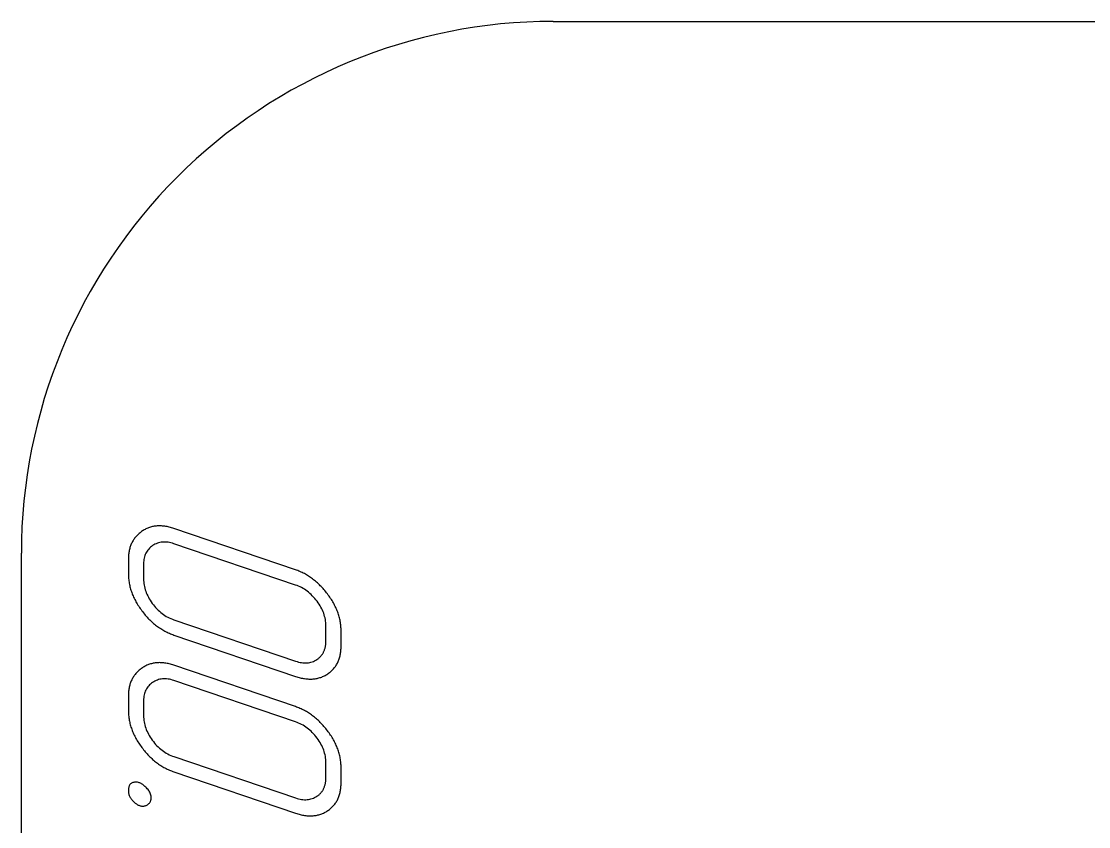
# Model space of a CAD drawing. Extents: x 10 to 1489, y -739 to -10.
# Drawn here: x 10.2 to 110.5, y -85.9 to -10.2 of the extents above; entities that cross this region are included whole.
import ezdxf

# ---------------------------------------------------------------- set-up
doc = ezdxf.new("R2010")
doc.units = 0

msp = doc.modelspace()

# ---------------------------------------------------------------- linework, layer by layer
at = {"layer": 'cut', "color": 0}
for p, q in [((60.177575, -10.177675), (850.175997, -10.177675)), ((10.177675, -660.176375), (10.177675, -60.177579))]:
    msp.add_line(p, q, dxfattribs=at)
msp.add_arc((60.177575, -60.177575), 49.9999, 90, 180.000005, dxfattribs=at)
at = {"layer": 'mark', "color": 0}
for p, q in [((21.410186, -58.192712), (21.336149, -58.251078)), ((21.486651, -58.135798), (21.410186, -58.192712)), ((21.564873, -58.081086), (21.486651, -58.135798)), ((21.644184, -58.029325), (21.564873, -58.081086)), ((21.724583, -57.980514), (21.644184, -58.029325)), ((21.80607, -57.934653), (21.724583, -57.980514)), ((21.888645, -57.891743), (21.80607, -57.934653)), ((21.972308, -57.851783), (21.888645, -57.891743)), ((22.05706, -57.814773), (21.972308, -57.851783)), ((22.1429, -57.780714), (22.05706, -57.814773)), ((22.229827, -57.749605), (22.1429, -57.780714)), ((22.317843, -57.721447), (22.229827, -57.749605)), ((22.406948, -57.696239), (22.317843, -57.721447)), ((22.49714, -57.673981), (22.406948, -57.696239)), ((22.58842, -57.654674), (22.49714, -57.673981)), ((22.680789, -57.638317), (22.58842, -57.654674)), ((22.774246, -57.62491), (22.680789, -57.638317)), ((22.868791, -57.614454), (22.774246, -57.62491)), ((22.964424, -57.606949), (22.868791, -57.614454)), ((23.061145, -57.602393), (22.964424, -57.606949)), ((23.158955, -57.600789), (23.061145, -57.602393)), ((23.257853, -57.602134), (23.158955, -57.600789)), ((23.357839, -57.60643), (23.257853, -57.602134)), ((23.458913, -57.613676), (23.357839, -57.60643)), ((23.561075, -57.623873), (23.458913, -57.613676)), ((23.664325, -57.63702), (23.561075, -57.623873)), ((23.768664, -57.653117), (23.664325, -57.63702)), ((23.87409, -57.672165), (23.768664, -57.653117)), ((23.980605, -57.694163), (23.87409, -57.672165)), ((24.088208, -57.719112), (23.980605, -57.694163)), ((24.196899, -57.747011), (24.088208, -57.719112)), ((24.306679, -57.77786), (24.196899, -57.747011)), ((24.417546, -57.81166), (24.306679, -57.77786)), ((24.529502, -57.84841), (24.417546, -57.81166)), ((35.95805, -61.732331), (24.529502, -57.84841)), ((20.594563, -59.142051), (20.55451, -59.220757)), ((20.637043, -59.064797), (20.594563, -59.142051)), ((20.681951, -58.988997), (20.637043, -59.064797)), ((20.729286, -58.914649), (20.681951, -58.988997)), ((20.779049, -58.841754), (20.729286, -58.914649)), ((20.831239, -58.770312), (20.779049, -58.841754)), ((20.885857, -58.700323), (20.831239, -58.770312)), ((20.942902, -58.631786), (20.885857, -58.700323)), ((21.002374, -58.564703), (20.942902, -58.631786)), ((21.064274, -58.499072), (21.002374, -58.564703)), ((21.128602, -58.434894), (21.064274, -58.499072)), ((21.195357, -58.372169), (21.128602, -58.434894)), ((21.264539, -58.310897), (21.195357, -58.372169)), ((21.336149, -58.251078), (21.264539, -58.310897)), ((23.083606, -59.194072), (22.966559, -59.231945)), ((23.203054, -59.163768), (23.083606, -59.194072)), ((23.324901, -59.141031), (23.203054, -59.163768)), ((23.449147, -59.125863), (23.324901, -59.141031)), ((23.575793, -59.118263), (23.449147, -59.125863)), ((23.704838, -59.118232), (23.575793, -59.118263)), ((23.836283, -59.125769), (23.704838, -59.118232)), ((23.970128, -59.140874), (23.836283, -59.125769)), ((24.106372, -59.163548), (23.970128, -59.140874)), ((24.245016, -59.19379), (24.106372, -59.163548)), ((24.386059, -59.2316), (24.245016, -59.19379)), ((20.274139, -60.182415), (20.263216, -60.278555)), ((20.28749, -60.087727), (20.274139, -60.182415)), ((20.303269, -59.994492), (20.28749, -60.087727)), ((20.321475, -59.90271), (20.303269, -59.994492)), ((20.342108, -59.812381), (20.321475, -59.90271)), ((20.365169, -59.723505), (20.342108, -59.812381)), ((20.390657, -59.636081), (20.365169, -59.723505)), ((20.418573, -59.550111), (20.390657, -59.636081)), ((20.448916, -59.465593), (20.418573, -59.550111)), ((20.481686, -59.382528), (20.448916, -59.465593)), ((20.516884, -59.300916), (20.481686, -59.382528)), ((20.55451, -59.220757), (20.516884, -59.300916)), ((21.884864, -60.172848), (21.83506, -60.281509)), ((21.94131, -60.068507), (21.884864, -60.172848)), ((22.004395, -59.968488), (21.94131, -60.068507)), ((22.074122, -59.872791), (22.004395, -59.968488)), ((22.150489, -59.781414), (22.074122, -59.872791)), ((22.233496, -59.694359), (22.150489, -59.781414)), ((22.323145, -59.611625), (22.233496, -59.694359)), ((22.419434, -59.533213), (22.323145, -59.611625)), ((22.522363, -59.459121), (22.419434, -59.533213)), ((22.629813, -59.390975), (22.522363, -59.459121)), ((22.739662, -59.330397), (22.629813, -59.390975)), ((22.85191, -59.277387), (22.739662, -59.330397)), ((22.966559, -59.231945), (22.85191, -59.277387)), ((24.529502, -59.276979), (24.386059, -59.2316)), ((35.95805, -63.1609), (24.529502, -59.276979)), ((20.24501, -60.575694), (20.243796, -60.677646)), ((20.243796, -60.677646), (20.243796, -62.106214)), ((20.248651, -60.475195), (20.24501, -60.575694)), ((20.25472, -60.376149), (20.248651, -60.475195)), ((20.263216, -60.278555), (20.25472, -60.376149)), ((21.675685, -61.024225), (21.672365, -61.163136)), ((21.672365, -61.163136), (21.672365, -62.591704)), ((21.685646, -60.889636), (21.675685, -61.024225)), ((21.702248, -60.759368), (21.685646, -60.889636)), ((21.72549, -60.633421), (21.702248, -60.759368)), ((21.755372, -60.511796), (21.72549, -60.633421)), ((21.791896, -60.394492), (21.755372, -60.511796)), ((21.83506, -60.281509), (21.791896, -60.394492)), ((20.243796, -62.106214), (20.245031, -62.217725)), ((20.245031, -62.217725), (20.248735, -62.329042)), ((36.064775, -61.769814), (35.95805, -61.732331)), ((36.170662, -61.809441), (36.064775, -61.769814)), ((36.275712, -61.85121), (36.170662, -61.809441)), ((36.379925, -61.895122), (36.275712, -61.85121)), ((36.483301, -61.941177), (36.379925, -61.895122)), ((36.585839, -61.989375), (36.483301, -61.941177)), ((36.687541, -62.039717), (36.585839, -61.989375)), ((36.788406, -62.092201), (36.687541, -62.039717)), ((36.888434, -62.146828), (36.788406, -62.092201)), ((36.987624, -62.203598), (36.888434, -62.146828)), ((37.085978, -62.262511), (36.987624, -62.203598)), ((20.248735, -62.329042), (20.254908, -62.440166)), ((20.254908, -62.440166), (20.263551, -62.551097)), ((20.263551, -62.551097), (20.274662, -62.661835)), ((20.274662, -62.661835), (20.288244, -62.77238)), ((20.288244, -62.77238), (20.304294, -62.882731)), ((20.304294, -62.882731), (20.322814, -62.99289)), ((20.322814, -62.99289), (20.343803, -63.102855)), ((20.343803, -63.102855), (20.367261, -63.212627)), ((20.367261, -63.212627), (20.393189, -63.322206)), ((21.672365, -62.591704), (21.675546, -62.736256)), ((21.675546, -62.736256), (21.685088, -62.880627)), ((21.685088, -62.880627), (21.700992, -63.024816)), ((21.700992, -63.024816), (21.723258, -63.168824)), ((21.723258, -63.168824), (21.751885, -63.31265)), ((36.104897, -63.214063), (35.95805, -63.1609)), ((36.24901, -63.272826), (36.104897, -63.214063)), ((37.183494, -62.323567), (37.085978, -62.262511)), ((37.280174, -62.386766), (37.183494, -62.323567)), ((37.376016, -62.452108), (37.280174, -62.386766)), ((37.471022, -62.519593), (37.376016, -62.452108)), ((37.56519, -62.589221), (37.471022, -62.519593)), ((37.658521, -62.660992), (37.56519, -62.589221)), ((37.751016, -62.734906), (37.658521, -62.660992)), ((37.842673, -62.810963), (37.751016, -62.734906)), ((37.933493, -62.889163), (37.842673, -62.810963)), ((38.023476, -62.969506), (37.933493, -62.889163)), ((38.112622, -63.051992), (38.023476, -62.969506)), ((38.200931, -63.136621), (38.112622, -63.051992)), ((38.288403, -63.223393), (38.200931, -63.136621)), ((38.375038, -63.312308), (38.288403, -63.223393)), ((20.393189, -63.322206), (20.421586, -63.431592)), ((20.421586, -63.431592), (20.452452, -63.540785)), ((20.452452, -63.540785), (20.485788, -63.649784)), ((20.485788, -63.649784), (20.521593, -63.758591)), ((20.521593, -63.758591), (20.559867, -63.867204)), ((20.559867, -63.867204), (20.60061, -63.975624)), ((20.60061, -63.975624), (20.643823, -64.083852)), ((20.643823, -64.083852), (20.689505, -64.191885)), ((20.689505, -64.191885), (20.737657, -64.299726)), ((21.751885, -63.31265), (21.786873, -63.456295)), ((21.786873, -63.456295), (21.828224, -63.599759)), ((21.828224, -63.599759), (21.875936, -63.743041)), ((21.875936, -63.743041), (21.930009, -63.886142)), ((21.930009, -63.886142), (21.990444, -64.029062)), ((21.990444, -64.029062), (22.057241, -64.1718)), ((22.057241, -64.1718), (22.1304, -64.314357)), ((36.390388, -63.337189), (36.24901, -63.272826)), ((36.529031, -63.407153), (36.390388, -63.337189)), ((36.664941, -63.482718), (36.529031, -63.407153)), ((36.798116, -63.563882), (36.664941, -63.482718)), ((36.928556, -63.650648), (36.798116, -63.563882)), ((37.056263, -63.743013), (36.928556, -63.650648)), ((37.181234, -63.840979), (37.056263, -63.743013)), ((37.303472, -63.944546), (37.181234, -63.840979)), ((37.422975, -64.053712), (37.303472, -63.944546)), ((37.539744, -64.16848), (37.422975, -64.053712)), ((37.653778, -64.288847), (37.539744, -64.16848)), ((38.460836, -63.403365), (38.375038, -63.312308)), ((38.545796, -63.496566), (38.460836, -63.403365)), ((38.62992, -63.59191), (38.545796, -63.496566)), ((38.713207, -63.689397), (38.62992, -63.59191)), ((38.795656, -63.789027), (38.713207, -63.689397)), ((38.877269, -63.890799), (38.795656, -63.789027)), ((38.958044, -63.994715), (38.877269, -63.890799)), ((39.037146, -64.09982), (38.958044, -63.994715)), ((39.113736, -64.205159), (39.037146, -64.09982)), ((39.187815, -64.310733), (39.113736, -64.205159)), ((20.737657, -64.299726), (20.788278, -64.407374)), ((20.788278, -64.407374), (20.841368, -64.514829)), ((20.841368, -64.514829), (20.896927, -64.62209)), ((20.896927, -64.62209), (20.954955, -64.729158)), ((20.954955, -64.729158), (21.015453, -64.836034)), ((21.015453, -64.836034), (21.078421, -64.942716)), ((21.078421, -64.942716), (21.143857, -65.049205)), ((21.143857, -65.049205), (21.211763, -65.1555)), ((21.211763, -65.1555), (21.282138, -65.261603)), ((22.1304, -64.314357), (22.209919, -64.456733)), ((22.209919, -64.456733), (22.295801, -64.598927)), ((22.295801, -64.598927), (22.388044, -64.74094)), ((22.388044, -64.74094), (22.486649, -64.882771)), ((22.486649, -64.882771), (22.590053, -65.021713)), ((22.590053, -65.021713), (22.696693, -65.155057)), ((22.696693, -65.155057), (22.80657, -65.282803)), ((37.765078, -64.414816), (37.653778, -64.288847)), ((37.873644, -64.546384), (37.765078, -64.414816)), ((37.979475, -64.683553), (37.873644, -64.546384)), ((38.080675, -64.82378), (37.979475, -64.683553)), ((38.175345, -64.964521), (38.080675, -64.82378)), ((38.263487, -65.105779), (38.175345, -64.964521)), ((38.345099, -65.247551), (38.263487, -65.105779)), ((39.259383, -64.416542), (39.187815, -64.310733)), ((39.32844, -64.522586), (39.259383, -64.416542)), ((39.394986, -64.628864), (39.32844, -64.522586)), ((39.45902, -64.735378), (39.394986, -64.628864)), ((39.520543, -64.842125), (39.45902, -64.735378)), ((39.579556, -64.949108), (39.520543, -64.842125)), ((39.636057, -65.056326), (39.579556, -64.949108)), ((39.690046, -65.163778), (39.636057, -65.056326)), ((39.741525, -65.271465), (39.690046, -65.163778)), ((21.282138, -65.261603), (21.354983, -65.367512)), ((21.354983, -65.367512), (21.430296, -65.473229)), ((21.430296, -65.473229), (21.508079, -65.578752)), ((21.508079, -65.578752), (21.587578, -65.683115)), ((21.587578, -65.683115), (21.66804, -65.785349)), ((21.66804, -65.785349), (21.749464, -65.885454)), ((21.749464, -65.885454), (21.831851, -65.983432)), ((21.831851, -65.983432), (21.9152, -66.079281)), ((21.9152, -66.079281), (21.999513, -66.173001)), ((21.999513, -66.173001), (22.084787, -66.264594)), ((22.80657, -65.282803), (22.919684, -65.404952)), ((22.919684, -65.404952), (23.036034, -65.521503)), ((23.036034, -65.521503), (23.155621, -65.632456)), ((23.155621, -65.632456), (23.278444, -65.737811)), ((23.278444, -65.737811), (23.404504, -65.837568)), ((23.404504, -65.837568), (23.533801, -65.931728)), ((23.533801, -65.931728), (23.666334, -66.02029)), ((23.666334, -66.02029), (23.802104, -66.103254)), ((23.802104, -66.103254), (23.94111, -66.18062)), ((23.94111, -66.18062), (24.083353, -66.252389)), ((38.420183, -65.389839), (38.345099, -65.247551)), ((38.488737, -65.532642), (38.420183, -65.389839)), ((38.550763, -65.675961), (38.488737, -65.532642)), ((38.606259, -65.819795), (38.550763, -65.675961)), ((38.655227, -65.964144), (38.606259, -65.819795)), ((38.697666, -66.109008), (38.655227, -65.964144)), ((38.733575, -66.254388), (38.697666, -66.109008)), ((39.790493, -65.379387), (39.741525, -65.271465)), ((39.836949, -65.487544), (39.790493, -65.379387)), ((39.880894, -65.595935), (39.836949, -65.487544)), ((39.922328, -65.704561), (39.880894, -65.595935)), ((39.961251, -65.813422), (39.922328, -65.704561)), ((39.997663, -65.922518), (39.961251, -65.813422)), ((40.031564, -66.031848), (39.997663, -65.922518)), ((40.062953, -66.141413), (40.031564, -66.031848)), ((40.091831, -66.251213), (40.062953, -66.141413)), ((22.084787, -66.264594), (22.171024, -66.354057)), ((22.171024, -66.354057), (22.258224, -66.441393)), ((22.258224, -66.441393), (22.346387, -66.5266)), ((22.346387, -66.5266), (22.435512, -66.609679)), ((22.435512, -66.609679), (22.5256, -66.690629)), ((22.5256, -66.690629), (22.61665, -66.769451)), ((22.61665, -66.769451), (22.708663, -66.846145)), ((22.708663, -66.846145), (22.801638, -66.92071)), ((22.801638, -66.92071), (22.895577, -66.993147)), ((22.895577, -66.993147), (22.990477, -67.063455)), ((22.990477, -67.063455), (23.086341, -67.131635)), ((23.086341, -67.131635), (23.183167, -67.197687)), ((23.183167, -67.197687), (23.280955, -67.26161)), ((24.083353, -66.252389), (24.228833, -66.318559)), ((24.228833, -66.318559), (24.377549, -66.379132)), ((24.377549, -66.379132), (24.529502, -66.434108)), ((24.529502, -66.434108), (35.95805, -70.318028)), ((38.762956, -66.400283), (38.733575, -66.254388)), ((38.785807, -66.546694), (38.762956, -66.400283)), ((38.80213, -66.69362), (38.785807, -66.546694)), ((38.811923, -66.841061), (38.80213, -66.69362)), ((38.815188, -66.989017), (38.811923, -66.841061)), ((38.815188, -68.417586), (38.815188, -66.989017)), ((40.118198, -66.361248), (40.091831, -66.251213)), ((40.142054, -66.471517), (40.118198, -66.361248)), ((40.163399, -66.582022), (40.142054, -66.471517)), ((40.182233, -66.692761), (40.163399, -66.582022)), ((40.198555, -66.803734), (40.182233, -66.692761)), ((40.212367, -66.914943), (40.198555, -66.803734)), ((40.223667, -67.026386), (40.212367, -66.914943)), ((40.232456, -67.138064), (40.223667, -67.026386)), ((40.238734, -67.249977), (40.232456, -67.138064)), ((23.280955, -67.26161), (23.379706, -67.323405)), ((23.379706, -67.323405), (23.47942, -67.383072)), ((23.47942, -67.383072), (23.580097, -67.44061)), ((23.580097, -67.44061), (23.681736, -67.496019)), ((23.681736, -67.496019), (23.784337, -67.549301)), ((23.784337, -67.549301), (23.887902, -67.600454)), ((23.887902, -67.600454), (23.992428, -67.649479)), ((23.992428, -67.649479), (24.097918, -67.696375)), ((24.097918, -67.696375), (24.20437, -67.741143)), ((24.20437, -67.741143), (24.311785, -67.783782)), ((24.311785, -67.783782), (24.420162, -67.824293)), ((24.420162, -67.824293), (24.529502, -67.862676)), ((24.529502, -67.862676), (35.95805, -71.746597)), ((40.242501, -67.362125), (40.238734, -67.249977)), ((40.243756, -67.474507), (40.242501, -67.362125)), ((40.243756, -68.903076), (40.243756, -67.474507)), ((38.676084, -69.277127), (38.696661, -69.218383)), ((38.696661, -69.218383), (38.715592, -69.158409)), ((38.715592, -69.158409), (38.732878, -69.097206)), ((38.732878, -69.097206), (38.748516, -69.034775)), ((38.748516, -69.034775), (38.762509, -68.971114)), ((38.762509, -68.971114), (38.774856, -68.906225)), ((38.774856, -68.906225), (38.785556, -68.840106)), ((38.785556, -68.840106), (38.79461, -68.772758)), ((38.79461, -68.772758), (38.802018, -68.704182)), ((38.802018, -68.704182), (38.80778, -68.634376)), ((38.80778, -68.634376), (38.811895, -68.563342)), ((38.811895, -68.563342), (38.814365, -68.491078)), ((38.814365, -68.491078), (38.815188, -68.417586)), ((40.224225, -69.328134), (40.23277, -69.224537)), ((40.23277, -69.224537), (40.238873, -69.119162)), ((40.238873, -69.119162), (40.242535, -69.012008)), ((40.242535, -69.012008), (40.243756, -68.903076)), ((37.756484, -70.283971), (37.865692, -70.225599)), ((37.865692, -70.225599), (37.972332, -70.15977)), ((37.972332, -70.15977), (38.024188, -70.124376)), ((38.024188, -70.124376), (38.074397, -70.087753)), ((38.074397, -70.087753), (38.12296, -70.049901)), ((38.12296, -70.049901), (38.169876, -70.01082)), ((38.169876, -70.01082), (38.215147, -69.97051)), ((38.215147, -69.97051), (38.258771, -69.928971)), ((38.258771, -69.928971), (38.300749, -69.886203)), ((38.300749, -69.886203), (38.341081, -69.842206)), ((38.341081, -69.842206), (38.379767, -69.79698)), ((38.379767, -69.79698), (38.416807, -69.750525)), ((38.416807, -69.750525), (38.4522, -69.702842)), ((38.4522, -69.702842), (38.485947, -69.653929)), ((38.485947, -69.653929), (38.518048, -69.603787)), ((38.518048, -69.603787), (38.548503, -69.552416)), ((38.548503, -69.552416), (38.577311, -69.499816)), ((38.577311, -69.499816), (38.604474, -69.445988)), ((38.604474, -69.445988), (38.62999, -69.39093)), ((38.62999, -69.39093), (38.65386, -69.334643)), ((38.65386, -69.334643), (38.676084, -69.277127)), ((40.004499, -70.266299), (40.037458, -70.180485)), ((40.037458, -70.180485), (40.067975, -70.092893)), ((40.067975, -70.092893), (40.096051, -70.003522)), ((40.096051, -70.003522), (40.121686, -69.912373)), ((40.121686, -69.912373), (40.144879, -69.819446)), ((40.144879, -69.819446), (40.165631, -69.72474)), ((40.165631, -69.72474), (40.183942, -69.628256)), ((40.183942, -69.628256), (40.199811, -69.529994)), ((40.199811, -69.529994), (40.213239, -69.429953)), ((40.213239, -69.429953), (40.224225, -69.328134)), ((21.195357, -71.229287), (21.128602, -71.292012)), ((21.264539, -71.168015), (21.195357, -71.229287)), ((21.336149, -71.108195), (21.264539, -71.168015)), ((21.410186, -71.049829), (21.336149, -71.108195)), ((21.486651, -70.992915), (21.410186, -71.049829)), ((21.564873, -70.938203), (21.486651, -70.992915)), ((21.644184, -70.886442), (21.564873, -70.938203)), ((21.724583, -70.837631), (21.644184, -70.886442)), ((21.80607, -70.79177), (21.724583, -70.837631)), ((21.888645, -70.74886), (21.80607, -70.79177)), ((21.972308, -70.7089), (21.888645, -70.74886)), ((22.05706, -70.67189), (21.972308, -70.7089)), ((22.1429, -70.637831), (22.05706, -70.67189)), ((22.229827, -70.606722), (22.1429, -70.637831)), ((22.317843, -70.578564), (22.229827, -70.606722)), ((22.406948, -70.553356), (22.317843, -70.578564)), ((22.49714, -70.531098), (22.406948, -70.553356)), ((22.58842, -70.511791), (22.49714, -70.531098)), ((22.680789, -70.495434), (22.58842, -70.511791)), ((22.774246, -70.482028), (22.680789, -70.495434)), ((22.868791, -70.471572), (22.774246, -70.482028)), ((22.964424, -70.464066), (22.868791, -70.471572)), ((23.061145, -70.459511), (22.964424, -70.464066)), ((23.158955, -70.457906), (23.061145, -70.459511)), ((23.257853, -70.459251), (23.158955, -70.457906)), ((23.357839, -70.463547), (23.257853, -70.459251)), ((23.458913, -70.470793), (23.357839, -70.463547)), ((23.561075, -70.48099), (23.458913, -70.470793)), ((23.664325, -70.494137), (23.561075, -70.48099)), ((23.768664, -70.510235), (23.664325, -70.494137)), ((23.87409, -70.529282), (23.768664, -70.510235)), ((23.980605, -70.551281), (23.87409, -70.529282)), ((24.088208, -70.576229), (23.980605, -70.551281)), ((24.196899, -70.604128), (24.088208, -70.576229)), ((24.306679, -70.634978), (24.196899, -70.604128)), ((24.417546, -70.668777), (24.306679, -70.634978)), ((24.529502, -70.705528), (24.417546, -70.668777)), ((35.95805, -74.589448), (24.529502, -70.705528)), ((35.95805, -70.318028), (36.103195, -70.364076)), ((36.103195, -70.364076), (36.245773, -70.402665)), ((36.245773, -70.402665), (36.385784, -70.433795)), ((36.385784, -70.433795), (36.523228, -70.457467)), ((36.523228, -70.457467), (36.658105, -70.473681)), ((36.658105, -70.473681), (36.790415, -70.482436)), ((36.790415, -70.482436), (36.920158, -70.483732)), ((36.920158, -70.483732), (37.047334, -70.47757)), ((37.047334, -70.47757), (37.171943, -70.46395)), ((37.171943, -70.46395), (37.293985, -70.442871)), ((37.293985, -70.442871), (37.413461, -70.414334)), ((37.413461, -70.414334), (37.530369, -70.378338)), ((37.530369, -70.378338), (37.64471, -70.334884)), ((37.64471, -70.334884), (37.756484, -70.283971)), ((39.286727, -71.280976), (39.353865, -71.220058)), ((39.353865, -71.220058), (39.418563, -71.157362)), ((39.418563, -71.157362), (39.480818, -71.092887)), ((39.480818, -71.092887), (39.540633, -71.026635)), ((39.540633, -71.026635), (39.598006, -70.958603)), ((39.598006, -70.958603), (39.652937, -70.888794)), ((39.652937, -70.888794), (39.705427, -70.817206)), ((39.705427, -70.817206), (39.755476, -70.74384)), ((39.755476, -70.74384), (39.803083, -70.668696)), ((39.803083, -70.668696), (39.848249, -70.591773)), ((39.848249, -70.591773), (39.890974, -70.513072)), ((39.890974, -70.513072), (39.931257, -70.432593)), ((39.931257, -70.432593), (39.969099, -70.350335)), ((39.969099, -70.350335), (40.004499, -70.266299)), ((20.481686, -72.239645), (20.448916, -72.32271)), ((20.516884, -72.158033), (20.481686, -72.239645)), ((20.55451, -72.077874), (20.516884, -72.158033)), ((20.594563, -71.999168), (20.55451, -72.077874)), ((20.637043, -71.921914), (20.594563, -71.999168)), ((20.681951, -71.846114), (20.637043, -71.921914)), ((20.729286, -71.771766), (20.681951, -71.846114)), ((20.779049, -71.698871), (20.729286, -71.771766)), ((20.831239, -71.627429), (20.779049, -71.698871)), ((20.885857, -71.55744), (20.831239, -71.627429)), ((20.942902, -71.488904), (20.885857, -71.55744)), ((21.002374, -71.42182), (20.942902, -71.488904)), ((21.064274, -71.356189), (21.002374, -71.42182)), ((21.128602, -71.292012), (21.064274, -71.356189)), ((22.629813, -72.248092), (22.522363, -72.316239)), ((22.739662, -72.187514), (22.629813, -72.248092)), ((22.85191, -72.134504), (22.739662, -72.187514)), ((22.966559, -72.089063), (22.85191, -72.134504)), ((23.083606, -72.051189), (22.966559, -72.089063)), ((23.203054, -72.020885), (23.083606, -72.051189)), ((23.324901, -71.998148), (23.203054, -72.020885)), ((23.449147, -71.98298), (23.324901, -71.998148)), ((23.575793, -71.97538), (23.449147, -71.98298)), ((23.704838, -71.975349), (23.575793, -71.97538)), ((23.836283, -71.982886), (23.704838, -71.975349)), ((23.970128, -71.997991), (23.836283, -71.982886)), ((24.106372, -72.020665), (23.970128, -71.997991)), ((24.245016, -72.050907), (24.106372, -72.020665)), ((24.386059, -72.088717), (24.245016, -72.050907)), ((24.529502, -72.134096), (24.386059, -72.088717)), ((35.95805, -76.018017), (24.529502, -72.134096)), ((35.95805, -71.746597), (36.069134, -71.78311)), ((36.069134, -71.78311), (36.179172, -71.816784)), ((36.179172, -71.816784), (36.288163, -71.847619)), ((36.288163, -71.847619), (36.396108, -71.875615)), ((36.396108, -71.875615), (36.503006, -71.900771)), ((36.503006, -71.900771), (36.608858, -71.923089)), ((36.608858, -71.923089), (36.713664, -71.942568)), ((36.713664, -71.942568), (36.817424, -71.959208)), ((36.817424, -71.959208), (36.920137, -71.973009)), ((36.920137, -71.973009), (37.021804, -71.983971)), ((37.021804, -71.983971), (37.122425, -71.992094)), ((37.122425, -71.992094), (37.221999, -71.997378)), ((37.221999, -71.997378), (37.320527, -71.999823)), ((37.320527, -71.999823), (37.418008, -71.999428)), ((37.418008, -71.999428), (37.514444, -71.996195)), ((37.514444, -71.996195), (37.609833, -71.990123)), ((37.609833, -71.990123), (37.704176, -71.981212)), ((37.704176, -71.981212), (37.797472, -71.969462)), ((37.797472, -71.969462), (37.889722, -71.954873)), ((37.889722, -71.954873), (37.980926, -71.937445)), ((37.980926, -71.937445), (38.071083, -71.917178)), ((38.071083, -71.917178), (38.160195, -71.894071)), ((38.160195, -71.894071), (38.248259, -71.868126)), ((38.248259, -71.868126), (38.335278, -71.839342)), ((38.335278, -71.839342), (38.42125, -71.807719)), ((38.42125, -71.807719), (38.506176, -71.773257)), ((38.506176, -71.773257), (38.590056, -71.735956)), ((38.590056, -71.735956), (38.672889, -71.695816)), ((38.672889, -71.695816), (38.754676, -71.652837)), ((38.754676, -71.652837), (38.835416, -71.607018)), ((38.835416, -71.607018), (38.915111, -71.558361)), ((38.915111, -71.558361), (38.993759, -71.506865)), ((38.993759, -71.506865), (39.070663, -71.45306)), ((39.070663, -71.45306), (39.145126, -71.397477)), ((39.145126, -71.397477), (39.217147, -71.340116)), ((39.217147, -71.340116), (39.286727, -71.280976)), ((20.25472, -73.233266), (20.248651, -73.332312)), ((20.263216, -73.135672), (20.25472, -73.233266)), ((20.274139, -73.039532), (20.263216, -73.135672)), ((20.28749, -72.944844), (20.274139, -73.039532)), ((20.303269, -72.851609), (20.28749, -72.944844)), ((20.321475, -72.759827), (20.303269, -72.851609)), ((20.342108, -72.669498), (20.321475, -72.759827)), ((20.365169, -72.580622), (20.342108, -72.669498)), ((20.390657, -72.493198), (20.365169, -72.580622)), ((20.418573, -72.407228), (20.390657, -72.493198)), ((20.448916, -72.32271), (20.418573, -72.407228)), ((21.791896, -73.251609), (21.755372, -73.368913)), ((21.83506, -73.138626), (21.791896, -73.251609)), ((21.884864, -73.029965), (21.83506, -73.138626)), ((21.94131, -72.925624), (21.884864, -73.029965)), ((22.004395, -72.825605), (21.94131, -72.925624)), ((22.074122, -72.729908), (22.004395, -72.825605)), ((22.150489, -72.638531), (22.074122, -72.729908)), ((22.233496, -72.551476), (22.150489, -72.638531)), ((22.323145, -72.468742), (22.233496, -72.551476)), ((22.419434, -72.39033), (22.323145, -72.468742)), ((22.522363, -72.316239), (22.419434, -72.39033)), ((20.24501, -73.432811), (20.243796, -73.534763)), ((20.243796, -73.534763), (20.243796, -74.963332)), ((20.248651, -73.332312), (20.24501, -73.432811)), ((21.675685, -73.881343), (21.672365, -74.020253)), ((21.672365, -74.020253), (21.672365, -75.448822)), ((21.685646, -73.746753), (21.675685, -73.881343)), ((21.702248, -73.616485), (21.685646, -73.746753)), ((21.72549, -73.490539), (21.702248, -73.616485)), ((21.755372, -73.368913), (21.72549, -73.490539)), ((20.243796, -74.963332), (20.245031, -75.074842)), ((20.245031, -75.074842), (20.248735, -75.186159)), ((20.248735, -75.186159), (20.254908, -75.297283)), ((36.064775, -74.626932), (35.95805, -74.589448)), ((36.170662, -74.666558), (36.064775, -74.626932)), ((36.275712, -74.708327), (36.170662, -74.666558)), ((36.379925, -74.752239), (36.275712, -74.708327)), ((36.483301, -74.798294), (36.379925, -74.752239)), ((36.585839, -74.846493), (36.483301, -74.798294)), ((36.687541, -74.896834), (36.585839, -74.846493)), ((36.788406, -74.949318), (36.687541, -74.896834)), ((36.888434, -75.003945), (36.788406, -74.949318)), ((36.987624, -75.060715), (36.888434, -75.003945)), ((37.085978, -75.119628), (36.987624, -75.060715)), ((37.183494, -75.180684), (37.085978, -75.119628)), ((37.280174, -75.243883), (37.183494, -75.180684)), ((37.376016, -75.309225), (37.280174, -75.243883)), ((20.254908, -75.297283), (20.263551, -75.408214)), ((20.263551, -75.408214), (20.274662, -75.518952)), ((20.274662, -75.518952), (20.288244, -75.629497)), ((20.288244, -75.629497), (20.304294, -75.739848)), ((20.304294, -75.739848), (20.322814, -75.850007)), ((20.322814, -75.850007), (20.343803, -75.959972)), ((20.343803, -75.959972), (20.367261, -76.069744)), ((20.367261, -76.069744), (20.393189, -76.179323)), ((20.393189, -76.179323), (20.421586, -76.288709)), ((21.672365, -75.448822), (21.675546, -75.593374)), ((21.675546, -75.593374), (21.685088, -75.737744)), ((21.685088, -75.737744), (21.700992, -75.881933)), ((21.700992, -75.881933), (21.723258, -76.025941)), ((21.723258, -76.025941), (21.751885, -76.169767)), ((21.751885, -76.169767), (21.786873, -76.313413)), ((36.104897, -76.07118), (35.95805, -76.018017)), ((36.24901, -76.129943), (36.104897, -76.07118)), ((36.390388, -76.194306), (36.24901, -76.129943)), ((36.529031, -76.26427), (36.390388, -76.194306)), ((36.664941, -76.339835), (36.529031, -76.26427)), ((37.471022, -75.37671), (37.376016, -75.309225)), ((37.56519, -75.446338), (37.471022, -75.37671)), ((37.658521, -75.518109), (37.56519, -75.446338)), ((37.751016, -75.592023), (37.658521, -75.518109)), ((37.842673, -75.66808), (37.751016, -75.592023)), ((37.933493, -75.74628), (37.842673, -75.66808)), ((38.023476, -75.826623), (37.933493, -75.74628)), ((38.112622, -75.909109), (38.023476, -75.826623)), ((38.200931, -75.993738), (38.112622, -75.909109)), ((38.288403, -76.08051), (38.200931, -75.993738)), ((38.375038, -76.169425), (38.288403, -76.08051)), ((38.460836, -76.260483), (38.375038, -76.169425)), ((38.545796, -76.353683), (38.460836, -76.260483)), ((20.421586, -76.288709), (20.452452, -76.397902)), ((20.452452, -76.397902), (20.485788, -76.506901)), ((20.485788, -76.506901), (20.521593, -76.615708)), ((20.521593, -76.615708), (20.559867, -76.724321)), ((20.559867, -76.724321), (20.60061, -76.832742)), ((20.60061, -76.832742), (20.643823, -76.940969)), ((20.643823, -76.940969), (20.689505, -77.049003)), ((20.689505, -77.049003), (20.737657, -77.156843)), ((20.737657, -77.156843), (20.788278, -77.264491)), ((20.788278, -77.264491), (20.841368, -77.371946)), ((21.786873, -76.313413), (21.828224, -76.456876)), ((21.828224, -76.456876), (21.875936, -76.600159)), ((21.875936, -76.600159), (21.930009, -76.74326)), ((21.930009, -76.74326), (21.990444, -76.886179)), ((21.990444, -76.886179), (22.057241, -77.028918)), ((22.057241, -77.028918), (22.1304, -77.171474)), ((22.1304, -77.171474), (22.209919, -77.31385)), ((36.798116, -76.420999), (36.664941, -76.339835)), ((36.928556, -76.507765), (36.798116, -76.420999)), ((37.056263, -76.60013), (36.928556, -76.507765)), ((37.181234, -76.698096), (37.056263, -76.60013)), ((37.303472, -76.801663), (37.181234, -76.698096)), ((37.422975, -76.91083), (37.303472, -76.801663)), ((37.539744, -77.025597), (37.422975, -76.91083)), ((37.653778, -77.145965), (37.539744, -77.025597)), ((37.765078, -77.271933), (37.653778, -77.145965)), ((37.873644, -77.403501), (37.765078, -77.271933)), ((38.62992, -76.449027), (38.545796, -76.353683)), ((38.713207, -76.546514), (38.62992, -76.449027)), ((38.795656, -76.646144), (38.713207, -76.546514)), ((38.877269, -76.747916), (38.795656, -76.646144)), ((38.958044, -76.851832), (38.877269, -76.747916)), ((39.037146, -76.956937), (38.958044, -76.851832)), ((39.113736, -77.062276), (39.037146, -76.956937)), ((39.187815, -77.16785), (39.113736, -77.062276)), ((39.259383, -77.273659), (39.187815, -77.16785)), ((39.32844, -77.379703), (39.259383, -77.273659)), ((20.841368, -77.371946), (20.896927, -77.479207)), ((20.896927, -77.479207), (20.954955, -77.586276)), ((20.954955, -77.586276), (21.015453, -77.693151)), ((21.015453, -77.693151), (21.078421, -77.799833)), ((21.078421, -77.799833), (21.143857, -77.906322)), ((21.143857, -77.906322), (21.211763, -78.012617)), ((21.211763, -78.012617), (21.282138, -78.11872)), ((21.282138, -78.11872), (21.354983, -78.22463)), ((21.354983, -78.22463), (21.430296, -78.330346)), ((22.209919, -77.31385), (22.295801, -77.456044)), ((22.295801, -77.456044), (22.388044, -77.598057)), ((22.388044, -77.598057), (22.486649, -77.739888)), ((22.486649, -77.739888), (22.590053, -77.87883)), ((22.590053, -77.87883), (22.696693, -78.012174)), ((22.696693, -78.012174), (22.80657, -78.139921)), ((22.80657, -78.139921), (22.919684, -78.262069)), ((22.919684, -78.262069), (23.036034, -78.37862)), ((37.979475, -77.54067), (37.873644, -77.403501)), ((38.080675, -77.680897), (37.979475, -77.54067)), ((38.175345, -77.821639), (38.080675, -77.680897)), ((38.263487, -77.962896), (38.175345, -77.821639)), ((38.345099, -78.104668), (38.263487, -77.962896)), ((38.420183, -78.246956), (38.345099, -78.104668)), ((38.488737, -78.389759), (38.420183, -78.246956)), ((39.394986, -77.485981), (39.32844, -77.379703)), ((39.45902, -77.592495), (39.394986, -77.485981)), ((39.520543, -77.699243), (39.45902, -77.592495)), ((39.579556, -77.806225), (39.520543, -77.699243)), ((39.636057, -77.913443), (39.579556, -77.806225)), ((39.690046, -78.020895), (39.636057, -77.913443)), ((39.741525, -78.128582), (39.690046, -78.020895)), ((39.790493, -78.236504), (39.741525, -78.128582)), ((39.836949, -78.344661), (39.790493, -78.236504)), ((21.430296, -78.330346), (21.508079, -78.435869)), ((21.508079, -78.435869), (21.587578, -78.540232)), ((21.587578, -78.540232), (21.66804, -78.642466)), ((21.66804, -78.642466), (21.749464, -78.742572)), ((21.749464, -78.742572), (21.831851, -78.840549)), ((21.831851, -78.840549), (21.9152, -78.936398)), ((21.9152, -78.936398), (21.999513, -79.030119)), ((21.999513, -79.030119), (22.084787, -79.121711)), ((22.084787, -79.121711), (22.171024, -79.211175)), ((22.171024, -79.211175), (22.258224, -79.29851)), ((23.036034, -78.37862), (23.155621, -78.489573)), ((23.155621, -78.489573), (23.278444, -78.594928)), ((23.278444, -78.594928), (23.404504, -78.694685)), ((23.404504, -78.694685), (23.533801, -78.788845)), ((23.533801, -78.788845), (23.666334, -78.877407)), ((23.666334, -78.877407), (23.802104, -78.960371)), ((23.802104, -78.960371), (23.94111, -79.037737)), ((23.94111, -79.037737), (24.083353, -79.109506)), ((24.083353, -79.109506), (24.228833, -79.175676)), ((24.228833, -79.175676), (24.377549, -79.236249)), ((24.377549, -79.236249), (24.529502, -79.291225)), ((38.550763, -78.533078), (38.488737, -78.389759)), ((38.606259, -78.676912), (38.550763, -78.533078)), ((38.655227, -78.821261), (38.606259, -78.676912)), ((38.697666, -78.966126), (38.655227, -78.821261)), ((38.733575, -79.111505), (38.697666, -78.966126)), ((38.762956, -79.2574), (38.733575, -79.111505)), ((38.785807, -79.403811), (38.762956, -79.2574)), ((39.880894, -78.453052), (39.836949, -78.344661)), ((39.922328, -78.561678), (39.880894, -78.453052)), ((39.961251, -78.670539), (39.922328, -78.561678)), ((39.997663, -78.779635), (39.961251, -78.670539)), ((40.031564, -78.888965), (39.997663, -78.779635)), ((40.062953, -78.99853), (40.031564, -78.888965)), ((40.091831, -79.10833), (40.062953, -78.99853)), ((40.118198, -79.218365), (40.091831, -79.10833)), ((40.142054, -79.328634), (40.118198, -79.218365)), ((22.258224, -79.29851), (22.346387, -79.383717)), ((22.346387, -79.383717), (22.435512, -79.466796)), ((22.435512, -79.466796), (22.5256, -79.547746)), ((22.5256, -79.547746), (22.61665, -79.626568)), ((22.61665, -79.626568), (22.708663, -79.703262)), ((22.708663, -79.703262), (22.801638, -79.777827)), ((22.801638, -79.777827), (22.895577, -79.850264)), ((22.895577, -79.850264), (22.990477, -79.920572)), ((22.990477, -79.920572), (23.086341, -79.988752)), ((23.086341, -79.988752), (23.183167, -80.054804)), ((23.183167, -80.054804), (23.280955, -80.118727)), ((23.280955, -80.118727), (23.379706, -80.180522)), ((23.379706, -80.180522), (23.47942, -80.240189)), ((23.47942, -80.240189), (23.580097, -80.297727)), ((24.529502, -79.291225), (35.95805, -83.175145)), ((38.80213, -79.550737), (38.785807, -79.403811)), ((38.811923, -79.698178), (38.80213, -79.550737)), ((38.815188, -79.846134), (38.811923, -79.698178)), ((38.815188, -81.274703), (38.815188, -79.846134)), ((40.163399, -79.439139), (40.142054, -79.328634)), ((40.182233, -79.549878), (40.163399, -79.439139)), ((40.198555, -79.660852), (40.182233, -79.549878)), ((40.212367, -79.77206), (40.198555, -79.660852)), ((40.223667, -79.883503), (40.212367, -79.77206)), ((40.232456, -79.995182), (40.223667, -79.883503)), ((40.238734, -80.107094), (40.232456, -79.995182)), ((40.242501, -80.219242), (40.238734, -80.107094)), ((40.243756, -80.331624), (40.242501, -80.219242)), ((23.580097, -80.297727), (23.681736, -80.353137)), ((23.681736, -80.353137), (23.784337, -80.406418)), ((23.784337, -80.406418), (23.887902, -80.457571)), ((23.887902, -80.457571), (23.992428, -80.506596)), ((23.992428, -80.506596), (24.097918, -80.553492)), ((24.097918, -80.553492), (24.20437, -80.59826)), ((24.20437, -80.59826), (24.311785, -80.640899)), ((24.311785, -80.640899), (24.420162, -80.68141)), ((24.420162, -80.68141), (24.529502, -80.719793)), ((24.529502, -80.719793), (35.95805, -84.603714)), ((38.814365, -81.348195), (38.815188, -81.274703)), ((40.243756, -81.760193), (40.243756, -80.331624)), ((20.258152, -82.259702), (20.249729, -82.328947)), ((20.270237, -82.194319), (20.258152, -82.259702)), ((20.285984, -82.132796), (20.270237, -82.194319)), ((20.305393, -82.075135), (20.285984, -82.132796)), ((20.328464, -82.021334), (20.305393, -82.075135)), ((20.355197, -81.971395), (20.328464, -82.021334)), ((20.385593, -81.925316), (20.355197, -81.971395)), ((20.41965, -81.883099), (20.385593, -81.925316)), ((20.45737, -81.844742), (20.41965, -81.883099)), ((20.498752, -81.810247), (20.45737, -81.844742)), ((20.543796, -81.779613), (20.498752, -81.810247)), ((20.608835, -81.750654), (20.543796, -81.779613)), ((20.67538, -81.727229), (20.608835, -81.750654)), ((20.743432, -81.709335), (20.67538, -81.727229)), ((20.812991, -81.696975), (20.743432, -81.709335)), ((20.884057, -81.690146), (20.812991, -81.696975)), ((20.95663, -81.68885), (20.884057, -81.690146)), ((21.030709, -81.693086), (20.95663, -81.68885)), ((21.106294, -81.702855), (21.030709, -81.693086)), ((21.183387, -81.718156), (21.106294, -81.702855)), ((21.261986, -81.738989), (21.183387, -81.718156)), ((21.301851, -81.751481), (21.261986, -81.738989)), ((21.311876, -81.75482), (21.301851, -81.751481)), ((21.319028, -81.757262), (21.311876, -81.75482)), ((21.330569, -81.761436), (21.319028, -81.757262)), ((21.378615, -81.781751), (21.330569, -81.761436)), ((21.429676, -81.807861), (21.378615, -81.781751)), ((21.483749, -81.839766), (21.429676, -81.807861)), ((21.540836, -81.877467), (21.483749, -81.839766)), ((21.600936, -81.920963), (21.540836, -81.877467)), ((21.66405, -81.970254), (21.600936, -81.920963)), ((21.730177, -82.02534), (21.66405, -81.970254)), ((21.799318, -82.086222), (21.730177, -82.02534)), ((21.871472, -82.152899), (21.799318, -82.086222)), ((21.946639, -82.225372), (21.871472, -82.152899)), ((22.022531, -82.302806), (21.946639, -82.225372)), ((38.604474, -82.303105), (38.62999, -82.248047)), ((38.62999, -82.248047), (38.65386, -82.19176)), ((38.65386, -82.19176), (38.676084, -82.134245)), ((38.676084, -82.134245), (38.696661, -82.0755)), ((38.696661, -82.0755), (38.715592, -82.015526)), ((38.715592, -82.015526), (38.732878, -81.954324)), ((38.732878, -81.954324), (38.748516, -81.891892)), ((38.748516, -81.891892), (38.762509, -81.828231)), ((38.762509, -81.828231), (38.774856, -81.763342)), ((38.774856, -81.763342), (38.785556, -81.697223)), ((38.785556, -81.697223), (38.79461, -81.629876)), ((38.79461, -81.629876), (38.802018, -81.561299)), ((38.802018, -81.561299), (38.80778, -81.491493)), ((38.80778, -81.491493), (38.811895, -81.420459)), ((38.811895, -81.420459), (38.814365, -81.348195)), ((40.199811, -82.387111), (40.213239, -82.28707)), ((40.213239, -82.28707), (40.224225, -82.185251)), ((40.224225, -82.185251), (40.23277, -82.081654)), ((40.23277, -82.081654), (40.238873, -81.976279)), ((40.238873, -81.976279), (40.242535, -81.869125)), ((40.242535, -81.869125), (40.243756, -81.760193)), ((20.244968, -82.402052), (20.24388, -82.479359)), ((20.24388, -82.479359), (20.24681, -82.558697)), ((20.249729, -82.328947), (20.244968, -82.402052)), ((20.24681, -82.558697), (20.253925, -82.636581)), ((20.253925, -82.636581), (20.265225, -82.713009)), ((20.265225, -82.713009), (20.28071, -82.787982)), ((20.28071, -82.787982), (20.300381, -82.861501)), ((20.300381, -82.861501), (20.324237, -82.933564)), ((20.324237, -82.933564), (20.352278, -83.004172)), ((20.352278, -83.004172), (20.384505, -83.073326)), ((20.384505, -83.073326), (20.420916, -83.141024)), ((20.420916, -83.141024), (20.461513, -83.207267)), ((20.461513, -83.207267), (20.506296, -83.272055)), ((20.506296, -83.272055), (20.555263, -83.335388)), ((22.091714, -82.382492), (22.022531, -82.302806)), ((22.153614, -82.464223), (22.091714, -82.382492)), ((22.208231, -82.547999), (22.153614, -82.464223)), ((22.255567, -82.633818), (22.208231, -82.547999)), ((22.29562, -82.721682), (22.255567, -82.633818)), ((22.32839, -82.811589), (22.29562, -82.721682)), ((22.353878, -82.903542), (22.32839, -82.811589)), ((22.372084, -82.997538), (22.353878, -82.903542)), ((22.383008, -83.093578), (22.372084, -82.997538)), ((22.378279, -83.308308), (22.384556, -83.250958)), ((22.386649, -83.191663), (22.383008, -83.093578)), ((22.384556, -83.250958), (22.386649, -83.191663)), ((35.95805, -83.175145), (36.103195, -83.221193)), ((36.103195, -83.221193), (36.245773, -83.259782)), ((36.245773, -83.259782), (36.385784, -83.290912)), ((36.385784, -83.290912), (36.523228, -83.314584)), ((37.171943, -83.321067), (37.293985, -83.299988)), ((37.293985, -83.299988), (37.413461, -83.271451)), ((37.413461, -83.271451), (37.530369, -83.235455)), ((37.530369, -83.235455), (37.64471, -83.192001)), ((37.64471, -83.192001), (37.756484, -83.141088)), ((37.756484, -83.141088), (37.865692, -83.082717)), ((37.865692, -83.082717), (37.972332, -83.016887)), ((37.972332, -83.016887), (38.024188, -82.981493)), ((38.024188, -82.981493), (38.074397, -82.94487)), ((38.074397, -82.94487), (38.12296, -82.907018)), ((38.12296, -82.907018), (38.169876, -82.867937)), ((38.169876, -82.867937), (38.215147, -82.827627)), ((38.215147, -82.827627), (38.258771, -82.786088)), ((38.258771, -82.786088), (38.300749, -82.74332)), ((38.300749, -82.74332), (38.341081, -82.699323)), ((38.341081, -82.699323), (38.379767, -82.654097)), ((38.379767, -82.654097), (38.416807, -82.607643)), ((38.416807, -82.607643), (38.4522, -82.559959)), ((38.4522, -82.559959), (38.485947, -82.511046)), ((38.485947, -82.511046), (38.518048, -82.460904)), ((38.518048, -82.460904), (38.548503, -82.409533)), ((38.548503, -82.409533), (38.577311, -82.356934)), ((38.577311, -82.356934), (38.604474, -82.303105)), ((39.890974, -83.370189), (39.931257, -83.28971)), ((39.931257, -83.28971), (39.969099, -83.207452)), ((39.969099, -83.207452), (40.004499, -83.123417)), ((40.004499, -83.123417), (40.037458, -83.037602)), ((40.037458, -83.037602), (40.067975, -82.95001)), ((40.067975, -82.95001), (40.096051, -82.860639)), ((40.096051, -82.860639), (40.121686, -82.76949)), ((40.121686, -82.76949), (40.144879, -82.676563)), ((40.144879, -82.676563), (40.165631, -82.581857)), ((40.165631, -82.581857), (40.183942, -82.485373)), ((40.183942, -82.485373), (40.199811, -82.387111)), ((20.555263, -83.335388), (20.608123, -83.397125)), ((20.608123, -83.397125), (20.662165, -83.455956)), ((20.662165, -83.455956), (20.716731, -83.511564)), ((20.716731, -83.511564), (20.771819, -83.563949)), ((20.771819, -83.563949), (20.827431, -83.61311)), ((20.827431, -83.61311), (20.883565, -83.659048)), ((20.883565, -83.659048), (20.940223, -83.701763)), ((20.940223, -83.701763), (20.997404, -83.741254)), ((20.997404, -83.741254), (21.055109, -83.777521)), ((21.055109, -83.777521), (21.113336, -83.810566)), ((21.113336, -83.810566), (21.172087, -83.840386)), ((21.172087, -83.840386), (21.23136, -83.866984)), ((21.23136, -83.866984), (21.291157, -83.890358)), ((21.291157, -83.890358), (21.351289, -83.910324)), ((21.351289, -83.910324), (21.410981, -83.92603)), ((21.410981, -83.92603), (21.47015, -83.937371)), ((21.47015, -83.937371), (21.528796, -83.944347)), ((21.528796, -83.944347), (21.586919, -83.946958)), ((21.586919, -83.946958), (21.644519, -83.945204)), ((21.644519, -83.945204), (21.701595, -83.939084)), ((21.701595, -83.939084), (21.758149, -83.9286)), ((21.758149, -83.9286), (21.814179, -83.91375)), ((21.814179, -83.91375), (21.869686, -83.894536)), ((21.869686, -83.894536), (21.92467, -83.870956)), ((21.92467, -83.870956), (21.97913, -83.843011)), ((21.97913, -83.843011), (22.033068, -83.810701)), ((22.033068, -83.810701), (22.08531, -83.774801)), ((22.08531, -83.774801), (22.133441, -83.736906)), ((22.133441, -83.736906), (22.177386, -83.697066)), ((22.177386, -83.697066), (22.217146, -83.655281)), ((22.217146, -83.655281), (22.252721, -83.611549)), ((22.252721, -83.611549), (22.28411, -83.565873)), ((22.28411, -83.565873), (22.311314, -83.518251)), ((22.311314, -83.518251), (22.334333, -83.468683)), ((22.334333, -83.468683), (22.353167, -83.41717)), ((22.353167, -83.41717), (22.367815, -83.363712)), ((22.367815, -83.363712), (22.378279, -83.308308)), ((36.523228, -83.314584), (36.658105, -83.330798)), ((36.658105, -83.330798), (36.790415, -83.339553)), ((36.790415, -83.339553), (36.920158, -83.340849)), ((36.920158, -83.340849), (37.047334, -83.334688)), ((37.047334, -83.334688), (37.171943, -83.321067)), ((39.070663, -84.310178), (39.145126, -84.254595)), ((39.145126, -84.254595), (39.217147, -84.197233)), ((39.217147, -84.197233), (39.286727, -84.138093)), ((39.286727, -84.138093), (39.353865, -84.077175)), ((39.353865, -84.077175), (39.418563, -84.014479)), ((39.418563, -84.014479), (39.480818, -83.950005)), ((39.480818, -83.950005), (39.540633, -83.883752)), ((39.540633, -83.883752), (39.598006, -83.815721)), ((39.598006, -83.815721), (39.652937, -83.745911)), ((39.652937, -83.745911), (39.705427, -83.674323)), ((39.705427, -83.674323), (39.755476, -83.600957)), ((39.755476, -83.600957), (39.803083, -83.525813)), ((39.803083, -83.525813), (39.848249, -83.44889)), ((39.848249, -83.44889), (39.890974, -83.370189)), ((35.95805, -84.603714), (36.069134, -84.640227)), ((36.069134, -84.640227), (36.179172, -84.673901)), ((36.179172, -84.673901), (36.288163, -84.704736)), ((36.288163, -84.704736), (36.396108, -84.732732)), ((36.396108, -84.732732), (36.503006, -84.757889)), ((36.503006, -84.757889), (36.608858, -84.780206)), ((36.608858, -84.780206), (36.713664, -84.799685)), ((36.713664, -84.799685), (36.817424, -84.816325)), ((36.817424, -84.816325), (36.920137, -84.830126)), ((36.920137, -84.830126), (37.021804, -84.841088)), ((37.021804, -84.841088), (37.122425, -84.849211)), ((37.122425, -84.849211), (37.221999, -84.854495)), ((37.221999, -84.854495), (37.320527, -84.85694)), ((37.320527, -84.85694), (37.418008, -84.856546)), ((37.418008, -84.856546), (37.514444, -84.853312)), ((37.514444, -84.853312), (37.609833, -84.84724)), ((37.609833, -84.84724), (37.704176, -84.838329)), ((37.704176, -84.838329), (37.797472, -84.826579)), ((37.797472, -84.826579), (37.889722, -84.81199)), ((37.889722, -84.81199), (37.980926, -84.794562)), ((37.980926, -84.794562), (38.071083, -84.774295)), ((38.071083, -84.774295), (38.160195, -84.751189)), ((38.160195, -84.751189), (38.248259, -84.725244)), ((38.248259, -84.725244), (38.335278, -84.696459)), ((38.335278, -84.696459), (38.42125, -84.664836)), ((38.42125, -84.664836), (38.506176, -84.630374)), ((38.506176, -84.630374), (38.590056, -84.593073)), ((38.590056, -84.593073), (38.672889, -84.552933)), ((38.672889, -84.552933), (38.754676, -84.509954)), ((38.754676, -84.509954), (38.835416, -84.464136)), ((38.835416, -84.464136), (38.915111, -84.415479)), ((38.915111, -84.415479), (38.993759, -84.363982)), ((38.993759, -84.363982), (39.070663, -84.310178))]:
    msp.add_line(p, q, dxfattribs=at)

doc.saveas('drawing.dxf')
